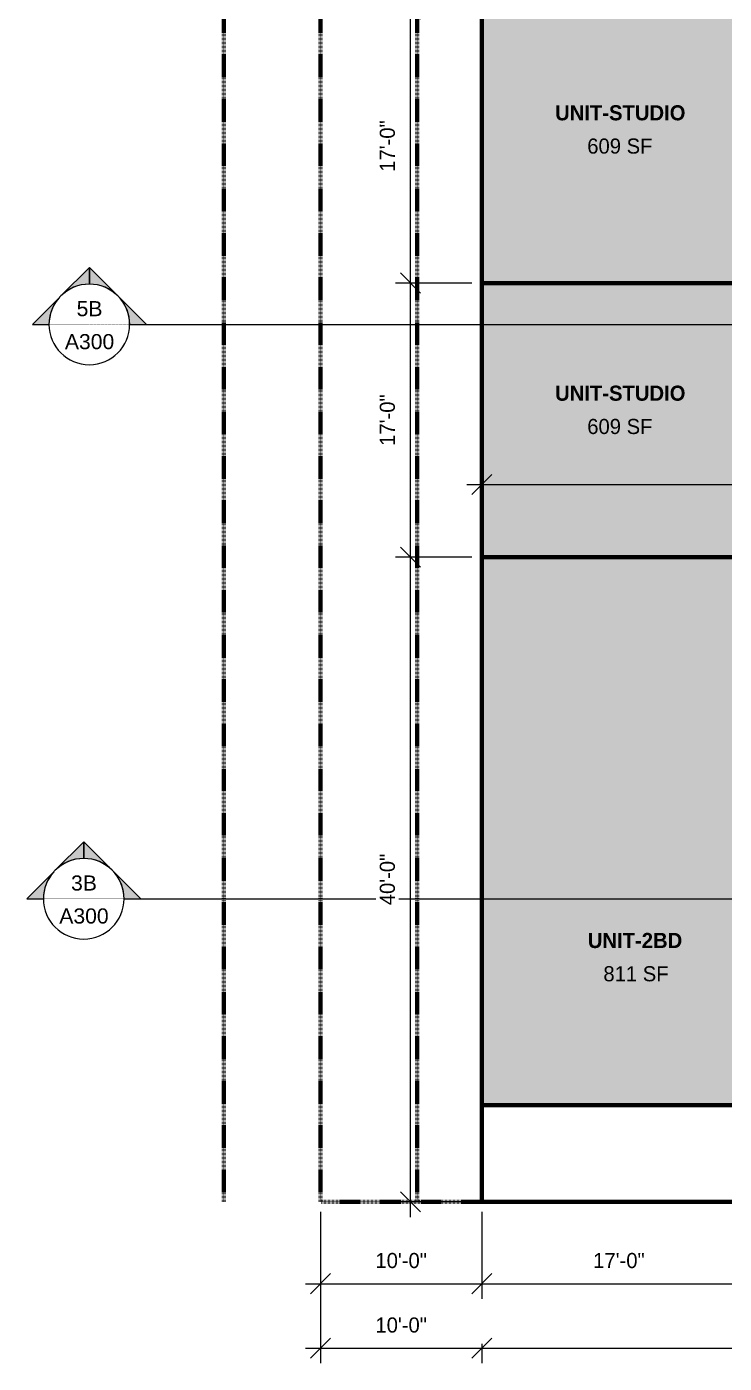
# Model space of a CAD drawing. Header units: inches. Extents: x 8547 to 10795, y 14364 to 16287.
# Drawn here: x 8558 to 9077, y 14488 to 15483 of the extents above; entities that cross this region are included whole.
import ezdxf

# ---------------------------------------------------------------- set-up
doc = ezdxf.new("R2010")
doc.units = ezdxf.units.IN
doc.header["$MEASUREMENT"] = 0
doc.linetypes.add('Double Dash 3_8_', pattern=[1, 0.375, -0.125, 0.125, -0.125, 0.125, -0.125])
for name, color, linetype, lineweight in [('A-ANNO-DIMS-1', 211, 'Continuous', 20), ('A-AREA-1', 7, 'Continuous', 140), ('A-AREA-IDEN', 2, 'Continuous', 9), ('A-AREA-PATT-1', 10, 'Continuous', 9), ('A-AREA-PATT-2', 254, 'Continuous', 9), ('C-PROP-LINE-1', 91, 'Double Dash 3_8_', 140), ('G-ANNO-SYMB', 111, 'Continuous', 9)]:
    doc.layers.add(name, color=color, linetype=linetype, lineweight=lineweight)
doc.styles.add('Arial', font='arial.ttf', dxfattribs={"height": 11.25})
doc.styles.add('Arial_1', font='arial.ttf', dxfattribs={"width": 0.25, "height": 3.75})
doc.styles.add('Century Gothic', font='ufonts.com_century-gothic.ttf', dxfattribs={"height": 11.25})
doc.styles.add('Century Gothic_B', font='GOTHICB.TTF', dxfattribs={"height": 11.25})
doc.dimstyles.new('OD__1__Tol__', dxfattribs={"dimscale": 12, "dimtxt": 11.746893, "dimasz": 1.25, "dimexe": 0.9375, "dimexo": 0.625, "dimgap": 0.9375, "dimtad": 1, "dimdec": 0, "dimzin": 3, "dimdsep": 46, "dimlunit": 4, "dimtxsty": 'Century Gothic', "dimblk1": 'OBLIQUE', "dimblk2": 'OBLIQUE', "dimsah": 1, "dimcen": 0.09, "dimdle": 0.9375, "dimazin": 0, "dimtfac": 1, "dimtdec": 4, "dimtix": 1, "dimtmove": 0, "dimatfit": 3, "dimfxl": 1, "dimtvp": 1, "dimtfill": 1, "dimfrac": 2, "dimtolj": 1, "dimtzin": 0, "dimlwd": 20, "dimlwe": 20, "dimarcsym": 2})

# ---------------------------------------------------------------- blocks, each defined once
blk = doc.blocks.new('Family - ___-627289-FLOOR PLAN - 4TH FLOOR')
at = {"layer": 'C-PROP-LINE-1'}
for p, q in [((8776.62, 14607.86), (8776.62, 16191.86)), ((10480.62, 14607.86), (8776.62, 14607.86))]:
    blk.add_line(p, q, dxfattribs=at)
blk = doc.blocks.new('Family - ___-627377-FLOOR PLAN - 4TH FLOOR')
at = {"layer": 'C-PROP-LINE-1'}
for p, q in [((8776.62, 14607.86), (8776.62, 16191.86)), ((10480.62, 14607.86), (8776.62, 14607.86))]:
    blk.add_line(p, q, dxfattribs=at)
blk = doc.blocks.new('Family - ___-940451-FLOOR PLAN - 4TH FLOOR')
at = {"layer": 'C-PROP-LINE-1'}
for p, q in [((8848.62, 14607.86), (8848.62, 15951.86)), ((10408.62, 14607.86), (8848.62, 14607.86))]:
    blk.add_line(p, q, dxfattribs=at)
blk = doc.blocks.new('Family - ___-940483-FLOOR PLAN - 4TH FLOOR')
at = {"layer": 'C-PROP-LINE-1'}
blk.add_line((8704.62, 14607.86), (8704.62, 16191.86), dxfattribs=at)
blk = doc.blocks.new('Section - Section Head - Filled-22785-FLOOR PLAN - 4TH FLOOR')
at = {"layer": 'G-ANNO-SYMB'}
h = blk.add_hatch(color=256, dxfattribs=at)
edge = h.paths.add_edge_path(flags=0)
edge.add_line((-0.4268, 0.1768), (-0.25, 0.3536))
edge.add_line((-0.25, 0.3536), (-0.25, 0.25))
edge.add_arc((-0.25, 0), 0.25, 90, 135)
h = blk.add_hatch(color=256, dxfattribs=at)
edge = h.paths.add_edge_path(flags=0)
edge.add_arc((-0.25, 0), 0.25, 45, 90)
edge.add_line((-0.25, 0.25), (-0.25, 0.3536))
edge.add_line((-0.25, 0.3536), (-0.0732, 0.1768))
h = blk.add_hatch(color=256, dxfattribs=at)
edge = h.paths.add_edge_path(flags=0)
edge.add_arc((-0.25, 0), 0.2503, 137.9216, 180)
edge.add_line((-0.5003, 0), (-0.6036, 0))
edge.add_line((-0.6036, 0), (-0.4358, 0.1678))
h = blk.add_hatch(color=256, dxfattribs=at)
edge = h.paths.add_edge_path(flags=0)
edge.add_line((-0.0642, 0.1678), (0.1036, 0))
edge.add_line((0.1036, 0), (0.0003, 0))
edge.add_arc((-0.25, 0), 0.2503, 0, 42.0784)
for p, q in [((-0.25, 0.3536), (-0.4268, 0.1768)), ((-0.25, 0.25), (-0.25, 0.3536)), ((-0.0732, 0.1768), (-0.25, 0.3536)), ((-0.25, 0.3536), (-0.25, 0.25)), ((-0.4358, 0.1678), (-0.6036, 0)), ((0.1036, 0), (-0.0642, 0.1678)), ((-0.6036, 0), (-0.5003, 0)), ((0.0003, 0), (0.1036, 0))]:
    blk.add_line(p, q, dxfattribs=at)
for centre, radius, start, end in [((-0.2503, 0), 0.25, 360, 180), ((-0.25, 0), 0.25, 90, 135), ((-0.25, 0), 0.25, 45, 90), ((-0.25, 0), 0.2503, 137.9216, 180), ((-0.25, 0), 0.2503, 0, 42.0784), ((-0.2503, 0), 0.25, 180, 360)]:
    blk.add_arc(centre, radius, start, end, dxfattribs=at)
blk = doc.blocks.new('_Oblique')
at = {"color": 0, "linetype": 'ByBlock', "lineweight": -2}
blk.add_line((-0.5, -0.5), (0.5, 0.5), dxfattribs=at)
blk = doc.blocks.new('DIMBLOCK2-FLOOR PLAN - 4TH FLOOR')
at = {"layer": 'A-ANNO-DIMS-1', "color": 0, "lineweight": 20, "transparency": 16777216}
for p, q in [((8776.62, 14600.36), (8776.62, 14487.74)), ((8765.37, 14498.99), (8907.87, 14498.99)), ((8896.62, 14502.1), (8896.62, 14487.74))]:
    blk.add_line(p, q, dxfattribs=at)
at = {"layer": 'Defpoints', "color": 0, "transparency": 16777216}
for p in [(8776.62, 14607.86), (8896.62, 14509.6), (8896.62, 14498.99)]:
    blk.add_point(p, dxfattribs=at)
at = {"layer": 'A-ANNO-DIMS-1', "color": 0, "lineweight": 20, "transparency": 16777216, "xscale": 15, "yscale": 15, "zscale": 15, "rotation": 180}
blk.add_blockref('_Oblique', (8776.62, 14498.99), dxfattribs=at)
at = {"layer": 'A-ANNO-DIMS-1', "color": 0, "lineweight": 20, "transparency": 16777216, "xscale": 15, "yscale": 15, "zscale": 15}
blk.add_blockref('_Oblique', (8896.62, 14498.99), dxfattribs=at)
at = {"layer": 'A-ANNO-DIMS-1', "color": 0, "transparency": 16777216, "insert": (8836.62, 14516.15), "char_height": 11.25, "attachment_point": 5, "style": 'Century Gothic', "bg_fill": 3, "box_fill_scale": 1.25, "bg_fill_color": 256, "bg_fill_true_color": 13158600, "bg_fill_transparency": 0}
blk.add_mtext('\\A1;10\'-0"', dxfattribs=at)
blk = doc.blocks.new('DIMBLOCK3-FLOOR PLAN - 4TH FLOOR')
at = {"layer": 'A-ANNO-DIMS-1', "color": 0, "lineweight": 20, "transparency": 16777216}
for p, q in [((8885.37, 14498.99), (10371.87, 14498.99)), ((8896.62, 14502.1), (8896.62, 14487.74)), ((10360.62, 14502.1), (10360.62, 14487.74))]:
    blk.add_line(p, q, dxfattribs=at)
at = {"layer": 'Defpoints', "color": 0, "transparency": 16777216}
for p in [(8896.62, 14509.6), (10360.62, 14509.6), (10360.62, 14498.99)]:
    blk.add_point(p, dxfattribs=at)
at = {"layer": 'A-ANNO-DIMS-1', "color": 0, "lineweight": 20, "transparency": 16777216, "xscale": 15, "yscale": 15, "zscale": 15, "rotation": 180}
blk.add_blockref('_Oblique', (8896.62, 14498.99), dxfattribs=at)
at = {"layer": 'A-ANNO-DIMS-1', "color": 0, "lineweight": 20, "transparency": 16777216, "xscale": 15, "yscale": 15, "zscale": 15}
blk.add_blockref('_Oblique', (10360.62, 14498.99), dxfattribs=at)
at = {"layer": 'A-ANNO-DIMS-1', "color": 0, "transparency": 16777216, "insert": (9628.62, 14516.15), "char_height": 11.25, "attachment_point": 5, "style": 'Century Gothic', "bg_fill": 3, "box_fill_scale": 1.25, "bg_fill_color": 256, "bg_fill_true_color": 13158600, "bg_fill_transparency": 0}
blk.add_mtext('\\A1;122\'-0"', dxfattribs=at)
blk = doc.blocks.new('DIMBLOCK5-FLOOR PLAN - 4TH FLOOR')
at = {"layer": 'A-ANNO-DIMS-1', "color": 0, "lineweight": 20, "transparency": 16777216}
for p, q in [((8776.62, 14600.36), (8776.62, 14535.74)), ((8896.62, 14600.36), (8896.62, 14535.74)), ((8765.37, 14546.99), (8907.87, 14546.99))]:
    blk.add_line(p, q, dxfattribs=at)
at = {"layer": 'Defpoints', "color": 0, "transparency": 16777216}
for p in [(8776.62, 14607.86), (8896.62, 14607.86), (8896.62, 14546.99)]:
    blk.add_point(p, dxfattribs=at)
at = {"layer": 'A-ANNO-DIMS-1', "color": 0, "lineweight": 20, "transparency": 16777216, "xscale": 15, "yscale": 15, "zscale": 15, "rotation": 180}
blk.add_blockref('_Oblique', (8776.62, 14546.99), dxfattribs=at)
at = {"layer": 'A-ANNO-DIMS-1', "color": 0, "lineweight": 20, "transparency": 16777216, "xscale": 15, "yscale": 15, "zscale": 15}
blk.add_blockref('_Oblique', (8896.62, 14546.99), dxfattribs=at)
at = {"layer": 'A-ANNO-DIMS-1', "color": 0, "transparency": 16777216, "insert": (8836.62, 14564.15), "char_height": 11.25, "attachment_point": 5, "style": 'Century Gothic', "bg_fill": 3, "box_fill_scale": 1.25, "bg_fill_color": 256, "bg_fill_true_color": 13158600, "bg_fill_transparency": 0}
blk.add_mtext('\\A1;10\'-0"', dxfattribs=at)
blk = doc.blocks.new('DIMBLOCK6-FLOOR PLAN - 4TH FLOOR')
at = {"layer": 'A-ANNO-DIMS-1', "color": 0, "lineweight": 20, "transparency": 16777216}
for p, q in [((8896.62, 14600.36), (8896.62, 14535.74)), ((9100.62, 14600.36), (9100.62, 14535.74)), ((8885.37, 14546.99), (9111.87, 14546.99))]:
    blk.add_line(p, q, dxfattribs=at)
at = {"layer": 'Defpoints', "color": 0, "transparency": 16777216}
for p in [(8896.62, 14607.86), (9100.62, 14607.86), (9100.62, 14546.99)]:
    blk.add_point(p, dxfattribs=at)
at = {"layer": 'A-ANNO-DIMS-1', "color": 0, "lineweight": 20, "transparency": 16777216, "xscale": 15, "yscale": 15, "zscale": 15, "rotation": 180}
blk.add_blockref('_Oblique', (8896.62, 14546.99), dxfattribs=at)
at = {"layer": 'A-ANNO-DIMS-1', "color": 0, "lineweight": 20, "transparency": 16777216, "xscale": 15, "yscale": 15, "zscale": 15}
blk.add_blockref('_Oblique', (9100.62, 14546.99), dxfattribs=at)
at = {"layer": 'A-ANNO-DIMS-1', "color": 0, "transparency": 16777216, "insert": (8998.62, 14564.15), "char_height": 11.25, "attachment_point": 5, "style": 'Century Gothic', "bg_fill": 3, "box_fill_scale": 1.25, "bg_fill_color": 256, "bg_fill_true_color": 13158600, "bg_fill_transparency": 0}
blk.add_mtext('\\A1;17\'-0"', dxfattribs=at)
blk = doc.blocks.new('DIMBLOCK13-FLOOR PLAN - 4TH FLOOR')
at = {"layer": 'A-ANNO-DIMS-1', "color": 0, "lineweight": 20, "transparency": 16777216}
for p, q in [((8843.56, 14596.61), (8843.56, 15099.11)), ((8889.12, 15087.86), (8832.31, 15087.86)), ((8889.12, 14607.86), (8832.31, 14607.86))]:
    blk.add_line(p, q, dxfattribs=at)
at = {"layer": 'Defpoints', "color": 0, "transparency": 16777216}
for p in [(8843.56, 15087.86), (8896.62, 15087.86), (8896.62, 14607.86)]:
    blk.add_point(p, dxfattribs=at)
at = {"layer": 'A-ANNO-DIMS-1', "color": 0, "lineweight": 20, "transparency": 16777216, "xscale": 15, "yscale": 15, "zscale": 15}
for p, rotation in [((8843.56, 15087.86), 90), ((8843.56, 14607.86), 270)]:
    blk.add_blockref('_Oblique', p, dxfattribs=dict(at, rotation=rotation))
at = {"layer": 'A-ANNO-DIMS-1', "color": 0, "transparency": 16777216, "insert": (8826.4, 14847.86), "char_height": 11.25, "attachment_point": 5, "rotation": 90, "style": 'Century Gothic', "bg_fill": 3, "box_fill_scale": 1.25, "bg_fill_color": 256, "bg_fill_true_color": 13158600, "bg_fill_transparency": 0}
blk.add_mtext('\\A1;40\'-0"', dxfattribs=at)
blk = doc.blocks.new('DIMBLOCK14-FLOOR PLAN - 4TH FLOOR')
at = {"layer": 'A-ANNO-DIMS-1', "color": 0, "lineweight": 20, "transparency": 16777216}
for p, q in [((8843.56, 15076.61), (8843.56, 15303.11)), ((8889.12, 15291.86), (8832.31, 15291.86)), ((8889.12, 15087.86), (8832.31, 15087.86))]:
    blk.add_line(p, q, dxfattribs=at)
at = {"layer": 'Defpoints', "color": 0, "transparency": 16777216}
for p in [(8843.56, 15291.86), (8896.62, 15291.86), (8896.62, 15087.86)]:
    blk.add_point(p, dxfattribs=at)
at = {"layer": 'A-ANNO-DIMS-1', "color": 0, "lineweight": 20, "transparency": 16777216, "xscale": 15, "yscale": 15, "zscale": 15}
for p, rotation in [((8843.56, 15291.86), 90), ((8843.56, 15087.86), 270)]:
    blk.add_blockref('_Oblique', p, dxfattribs=dict(at, rotation=rotation))
at = {"layer": 'A-ANNO-DIMS-1', "color": 0, "transparency": 16777216, "insert": (8826.4, 15189.86), "char_height": 11.25, "attachment_point": 5, "rotation": 90, "style": 'Century Gothic', "bg_fill": 3, "box_fill_scale": 1.25, "bg_fill_color": 256, "bg_fill_true_color": 13158600, "bg_fill_transparency": 0}
blk.add_mtext('\\A1;17\'-0"', dxfattribs=at)
blk = doc.blocks.new('DIMBLOCK15-FLOOR PLAN - 4TH FLOOR')
at = {"layer": 'A-ANNO-DIMS-1', "color": 0, "lineweight": 20, "transparency": 16777216}
for p, q in [((8843.56, 15280.61), (8843.56, 15507.11)), ((8889.12, 15495.86), (8832.31, 15495.86)), ((8889.12, 15291.86), (8832.31, 15291.86))]:
    blk.add_line(p, q, dxfattribs=at)
at = {"layer": 'Defpoints', "color": 0, "transparency": 16777216}
for p in [(8843.56, 15495.86), (8896.62, 15495.86), (8896.62, 15291.86)]:
    blk.add_point(p, dxfattribs=at)
at = {"layer": 'A-ANNO-DIMS-1', "color": 0, "lineweight": 20, "transparency": 16777216, "xscale": 15, "yscale": 15, "zscale": 15}
for p, rotation in [((8843.56, 15495.86), 90), ((8843.56, 15291.86), 270)]:
    blk.add_blockref('_Oblique', p, dxfattribs=dict(at, rotation=rotation))
at = {"layer": 'A-ANNO-DIMS-1', "color": 0, "transparency": 16777216, "insert": (8826.4, 15393.86), "char_height": 11.25, "attachment_point": 5, "rotation": 90, "style": 'Century Gothic', "bg_fill": 3, "box_fill_scale": 1.25, "bg_fill_color": 256, "bg_fill_true_color": 13158600, "bg_fill_transparency": 0}
blk.add_mtext('\\A1;17\'-0"', dxfattribs=at)
blk = doc.blocks.new('DIMBLOCK23-FLOOR PLAN - 4TH FLOOR')
at = {"layer": 'A-ANNO-DIMS-1', "color": 0, "lineweight": 20, "transparency": 16777216}
for p, q in [((8896.62, 15145.01), (8896.62, 15130.65)), ((9326.61, 15145.01), (9326.61, 15130.65)), ((8885.37, 15141.9), (9337.86, 15141.9))]:
    blk.add_line(p, q, dxfattribs=at)
at = {"layer": 'Defpoints', "color": 0, "transparency": 16777216}
for p in [(8896.62, 15152.51), (9326.61, 15152.51), (9326.61, 15141.9)]:
    blk.add_point(p, dxfattribs=at)
at = {"layer": 'A-ANNO-DIMS-1', "color": 0, "lineweight": 20, "transparency": 16777216, "xscale": 15, "yscale": 15, "zscale": 15, "rotation": 180}
blk.add_blockref('_Oblique', (8896.62, 15141.9), dxfattribs=at)
at = {"layer": 'A-ANNO-DIMS-1', "color": 0, "lineweight": 20, "transparency": 16777216, "xscale": 15, "yscale": 15, "zscale": 15}
blk.add_blockref('_Oblique', (9326.61, 15141.9), dxfattribs=at)
at = {"layer": 'A-ANNO-DIMS-1', "color": 0, "transparency": 16777216, "insert": (9111.61, 15159.06), "char_height": 11.25, "attachment_point": 5, "style": 'Century Gothic', "bg_fill": 3, "box_fill_scale": 1.25, "bg_fill_color": 256, "bg_fill_true_color": 13158600, "bg_fill_transparency": 0}
blk.add_mtext('\\A1;35\'-10"', dxfattribs=at)

msp = doc.modelspace()

# ---------------------------------------------------------------- hatches: boundary and pattern name
at = {"layer": 'A-AREA-PATT-1'}
for points in [[(8896.62, 15291.86), (9326.61, 15291.86), (9326.61, 15495.86), (8896.62, 15495.86), (8896.62, 15326.83)], [(9302.66, 15087.86), (9326.61, 15087.86), (9326.61, 15291.86), (8896.62, 15291.86), (8896.62, 15087.86), (9256.62, 15087.86)]]:
    msp.add_hatch(color=256, dxfattribs=at).paths.add_polyline_path(points, flags=0)
at = {"layer": 'A-AREA-PATT-2'}
msp.add_hatch(color=256, dxfattribs=at).paths.add_polyline_path([(9100.62, 14679.86), (9100.62, 14872.86), (9256.62, 14872.86), (9256.62, 15087.86), (8896.62, 15087.86), (8896.62, 14679.86), (9095.86, 14679.86)], flags=0)

# ---------------------------------------------------------------- linework, layer by layer
at = {"layer": 'A-AREA-1'}
for p, q in [((8896.62, 15951.86), (8896.62, 14607.86)), ((9326.61, 15291.86), (8896.62, 15291.86)), ((8896.62, 15087.86), (9326.61, 15087.86)), ((8896.62, 14679.86), (10360.62, 14679.86)), ((8896.62, 14607.86), (10360.62, 14607.86))]:
    msp.add_line(p, q, dxfattribs=at)
at = {"layer": 'G-ANNO-SYMB'}
for p, q in [((8634.7, 15261.03), (10722.24, 15261.03)), ((8630.54, 14833.49), (10718.08, 14833.49))]:
    msp.add_line(p, q, dxfattribs=at)

# ---------------------------------------------------------------- block references
at = {"layer": 'C-PROP-LINE-1'}
for name in ['Family - ___-940483-FLOOR PLAN - 4TH FLOOR', 'Family - ___-627289-FLOOR PLAN - 4TH FLOOR', 'Family - ___-627377-FLOOR PLAN - 4TH FLOOR', 'Family - ___-940451-FLOOR PLAN - 4TH FLOOR']:
    msp.add_blockref(name, (0, 0), dxfattribs=at)
at = {"layer": 'G-ANNO-SYMB', "xscale": 120, "yscale": 120, "zscale": 120}
for p in [(8634.7, 15261.03), (8630.54, 14833.49)]:
    msp.add_blockref('Section - Section Head - Filled-22785-FLOOR PLAN - 4TH FLOOR', p, dxfattribs=at)

# ---------------------------------------------------------------- texts
at = {"layer": 'A-AREA-IDEN', "char_height": 11.25, "attachment_point": 1}
for s, insert, width, style in [('UNIT-STUDIO', (8951.12, 15424.22), 114.0037, 'Century Gothic_B'), ('609 SF', (8975.03, 15399.45), 56.055, 'Century Gothic'), ('UNIT-STUDIO', (8951.12, 15215.5), 114.0037, 'Century Gothic_B'), ('609 SF', (8975.03, 15190.72), 56.055, 'Century Gothic'), ('UNIT-2BD', (8975.47, 14808.1), 84.0825, 'Century Gothic_B'), ('811 SF', (8987.03, 14783.32), 56.055, 'Century Gothic')]:
    msp.add_mtext(s, dxfattribs=dict(at, insert=insert, width=width, style=style))
at = {"layer": 'G-ANNO-SYMB', "attachment_point": 1}
for s, insert, char_height, width, style in [('5B', (8595.23, 15278.42), 11.25, 23.4825, 'Arial'), ('______________________________________________________________________________________', (8574.76, 15265.59), 3.75, 73.2881, 'Arial_1'), ('A300', (8586.49, 15253.87), 11.25, 44.6925, 'Arial'), ('3B', (8591.08, 14850.88), 11.25, 23.4825, 'Arial'), ('______________________________________________________________________________________', (8570.6, 14838.05), 3.75, 73.2881, 'Arial_1'), ('A300', (8582.33, 14826.33), 11.25, 44.6925, 'Arial')]:
    msp.add_mtext(s, dxfattribs=dict(at, insert=insert, char_height=char_height, width=width, style=style))

# ---------------------------------------------------------------- next in the draw order: dimensions: what is measured, and where the dimension line sits
at = {"layer": 'A-ANNO-DIMS-1'}
dim = msp.add_linear_dim(base=(8896.62, 14498.99), p1=(8776.62, 14607.86), p2=(8896.62, 14509.6), dimstyle='OD__1__Tol__', override={"dimpost": '<>', "dimfxl": 155.096858}, dxfattribs=at)
dim.commit()
dim.dimension.update_dxf_attribs({"geometry": 'DIMBLOCK2-FLOOR PLAN - 4TH FLOOR', "text_midpoint": (8836.62, 14516.15)})

# ---------------------------------------------------------------- next in the draw order: dimensions: what is measured, and where the dimension line sits
for base, p1, p2, override, picture, middle in [((8896.62, 14546.99), (8776.62, 14607.86), (8896.62, 14607.86), {"dimpost": '<>', "dimfxl": 120}, 'DIMBLOCK5-FLOOR PLAN - 4TH FLOOR', (8836.62, 14564.15)), ((10360.62, 14498.99), (8896.62, 14509.6), (10360.62, 14509.6), {"dimpost": '<>', "dimfxl": 1464}, 'DIMBLOCK3-FLOOR PLAN - 4TH FLOOR', (9628.62, 14516.15))]:
    dim = msp.add_linear_dim(base=base, p1=p1, p2=p2, dimstyle='OD__1__Tol__', override=override, dxfattribs=at)
    dim.commit()
    dim.dimension.update_dxf_attribs({"geometry": picture, "text_midpoint": middle})

# ---------------------------------------------------------------- next in the draw order: dimensions: what is measured, and where the dimension line sits
dim = msp.add_linear_dim(base=(9100.62, 14546.99), p1=(8896.62, 14607.86), p2=(9100.62, 14607.86), dimstyle='OD__1__Tol__', override={"dimpost": '<>', "dimfxl": 204}, dxfattribs=at)
dim.commit()
dim.dimension.update_dxf_attribs({"geometry": 'DIMBLOCK6-FLOOR PLAN - 4TH FLOOR', "text_midpoint": (8998.62, 14564.15)})

# ---------------------------------------------------------------- next in the draw order: dimensions: what is measured, and where the dimension line sits
dim = msp.add_linear_dim(base=(8843.56, 15087.86), p1=(8896.62, 14607.86), p2=(8896.62, 15087.86), angle=90, dimstyle='OD__1__Tol__', override={"dimpost": '<>', "dimfxl": 480}, dxfattribs=at)
dim.commit()
dim.dimension.update_dxf_attribs({"geometry": 'DIMBLOCK13-FLOOR PLAN - 4TH FLOOR', "text_midpoint": (8826.4, 14847.86)})

# ---------------------------------------------------------------- next in the draw order: dimensions: what is measured, and where the dimension line sits
dim = msp.add_linear_dim(base=(8843.56, 15291.86), p1=(8896.62, 15087.86), p2=(8896.62, 15291.86), angle=90, dimstyle='OD__1__Tol__', override={"dimpost": '<>', "dimfxl": 204}, dxfattribs=at)
dim.commit()
dim.dimension.update_dxf_attribs({"geometry": 'DIMBLOCK14-FLOOR PLAN - 4TH FLOOR', "text_midpoint": (8826.4, 15189.86)})

# ---------------------------------------------------------------- next in the draw order: dimensions: what is measured, and where the dimension line sits
dim = msp.add_linear_dim(base=(8843.56, 15495.86), p1=(8896.62, 15291.86), p2=(8896.62, 15495.86), angle=90, dimstyle='OD__1__Tol__', override={"dimpost": '<>', "dimfxl": 204}, dxfattribs=at)
dim.commit()
dim.dimension.update_dxf_attribs({"geometry": 'DIMBLOCK15-FLOOR PLAN - 4TH FLOOR', "text_midpoint": (8826.4, 15393.86)})
dim = msp.add_linear_dim(base=(9326.61, 15141.9), p1=(8896.62, 15152.51), p2=(9326.61, 15152.51), dimstyle='OD__1__Tol__', override={"dimpost": '<>', "dimfxl": 429.993254}, dxfattribs=at)
dim.commit()
dim.dimension.update_dxf_attribs({"geometry": 'DIMBLOCK23-FLOOR PLAN - 4TH FLOOR', "text_midpoint": (9111.61, 15159.06)})

doc.saveas('drawing.dxf')
